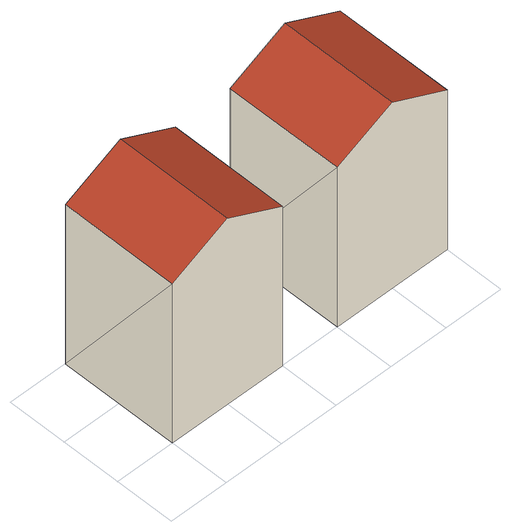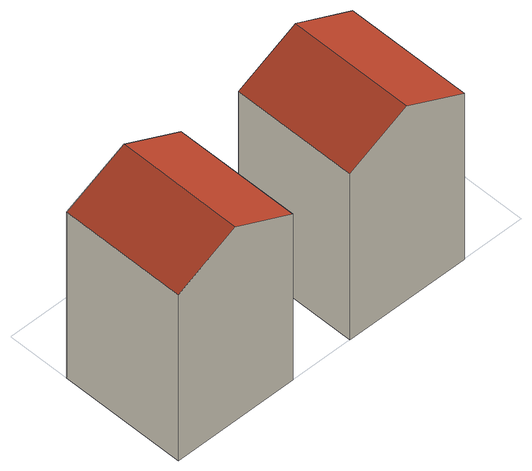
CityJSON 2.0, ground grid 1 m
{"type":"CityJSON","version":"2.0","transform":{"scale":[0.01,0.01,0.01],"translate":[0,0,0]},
"CityObjects":{
"building1":{"type":"Building","geometry":[{"type":"Solid","lod":"2","boundaries":[[[[0,1,2,3]],[[4,1,0,5]],[[6,5,0,3,7]],[[8,4,5,6]],[[9,2,1,4,8]],[[7,3,9]],[[3,2,9]],[[9,8,6,7]],[[10,11,12,13]],[[14,11,10,15]],[[16,15,10,13,17]],[[18,14,15,16]],[[19,12,11,14,18]],[[17,13,19]],[[13,12,19]],[[19,18,16,17]]]],"semantics":{"surfaces":[{"type":"RoofSurface"},{"type":"WallSurface"},{"type":"GroundSurface"}],"values":[[0,0,1,1,1,1,1,2,0,0,1,1,1,1,1,2]]}}]}
},
"vertices":[
[100,0,350],[100,200,350],[0,200,300],[0,0,300],[200,200,300],[200,0,300],[200,0,0],[0,0,0],[200,200,0],[0,200,0],[400,0,350],[400,200,350],[300,200,300],[300,0,300],[500,200,300],[500,0,300],[500,0,0],[300,0,0],[500,200,0],[300,200,0]
]}
